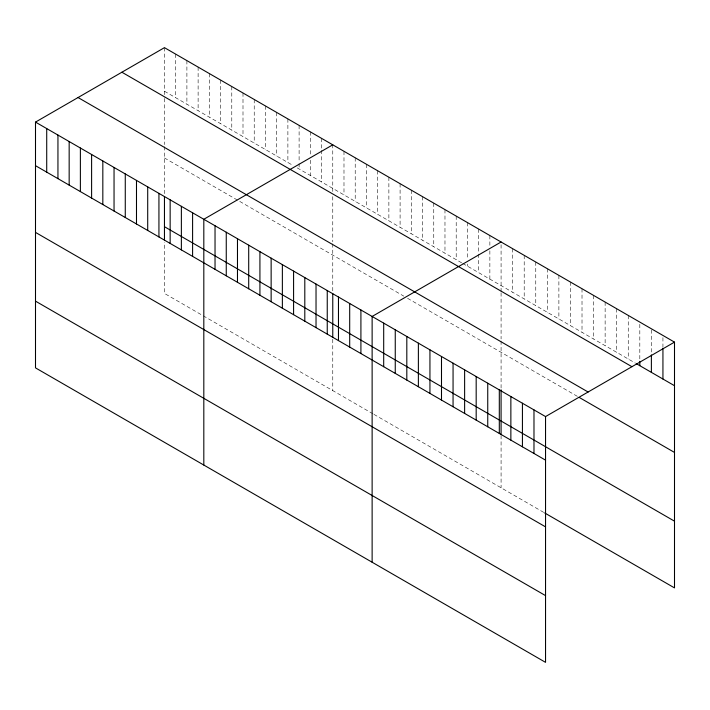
<?xml version="1.0" encoding="UTF-8"?>
<svg xmlns="http://www.w3.org/2000/svg" width="710" height="710" viewBox="0 0 710 710"><rect width="100%" height="100%" fill="white"/><g stroke="black" fill="none" stroke-linecap="round" stroke-linejoin="round"><path stroke-width="0.53" stroke-dasharray="3.55 2.66" d="M332.768 196.617L332.768 241.782M332.768 191.487L332.768 144.831M501.082 292.768L501.082 338.963M501.082 291.739L501.082 242.004M164.454 91.226L293.496 165.732M297.233 167.888L461.811 262.904M462.742 263.445L635.37 363.112M164.454 157.957L403.839 296.159M407.575 298.324L577.567 396.464M372.981 413.815L164.454 293.425L164.454 242.101M373.913 414.356L543.771 512.425M662.936 337.632L662.936 347.438M651.381 329.866L651.381 353.837M639.816 324.284L639.816 360.236M628.252 315.426L628.252 359.003M616.697 308.752L616.697 352.329M605.133 302.078L605.133 345.655M593.569 295.404L593.569 338.981M582.014 288.73L582.014 332.307M570.449 282.056L570.449 325.633M558.885 275.382L558.885 318.959M547.33 268.708L547.33 312.285M535.766 262.026L535.766 305.611M524.202 255.352L524.202 298.928M512.647 248.677L512.647 292.254M501.082 341.013L501.082 388.76M501.082 435.425L501.082 487.779M489.865 235.525L489.865 246.423M489.865 250.781L489.865 279.101M478.638 229.046L478.638 253.017M478.638 254.109L478.638 272.622M467.42 222.567L467.42 259.611M467.42 263.969L467.42 266.143M456.202 216.088L456.202 259.665M444.975 209.61L444.975 253.195M433.757 203.131L433.757 246.716M422.539 196.652L422.539 240.237M411.312 190.173L411.312 233.759M400.094 183.704L400.094 227.28M388.876 177.225L388.876 220.801M377.649 170.746L377.649 214.322M366.431 164.267L366.431 207.844M355.213 157.789L355.213 201.365M343.986 151.31L343.986 194.886M332.768 243.841L332.768 291.588M332.768 339.273L332.768 390.598M321.55 138.352L321.55 149.242M321.55 150.334L321.55 181.929M310.323 131.874L310.323 155.836M310.323 160.194L310.323 175.45M299.105 125.395L299.105 162.439M299.105 163.522L299.105 168.971M287.887 118.916L287.887 162.492M276.66 112.437L276.66 156.014M265.442 105.959L265.442 149.535M254.224 99.48L254.224 143.056M242.998 93.001L242.998 136.577M231.78 86.522L231.78 130.099M220.561 80.044L220.561 123.62M209.335 73.565L209.335 117.141M198.117 67.086L198.117 110.662M186.899 60.607L186.899 104.184M175.672 54.129L175.672 97.705M164.454 47.65L164.454 97.385M164.454 98.415L164.454 144.609M164.454 146.659L164.454 195.454"/><path stroke-width="1.06" d="M35.5 122.102L545.546 416.575L545.546 662.35L35.5 367.878L35.5 122.102L164.454 47.65L674.5 342.122L674.5 587.898L544.659 512.931M332.768 144.831L203.814 219.275L203.814 465.05M501.082 242.004L372.129 316.456L372.129 562.222M545.546 416.575L674.5 342.122M636.258 363.627L674.5 385.707M121.898 72.225L631.944 366.697M78.056 97.536L588.102 392.009M579.342 397.493L674.5 452.43M164.454 226.703L674.5 521.175M35.5 165.678L545.546 460.151M35.5 232.401L545.546 526.873M35.5 301.147L545.546 595.619M662.936 348.521L662.936 379.025M651.381 354.92L651.381 372.351M639.816 361.319L639.816 365.677M533.982 409.901L533.982 453.477M522.427 403.227L522.427 446.803M510.863 396.553L510.863 440.129M501.082 389.808L501.082 434.396M499.308 389.879L499.308 433.455M487.743 383.205L487.743 426.781M476.179 376.531L476.179 420.107M464.624 369.857L464.624 413.433M453.06 363.174L453.06 406.759M441.496 356.5L441.496 400.085M429.94 349.826L429.94 393.402M418.376 343.152L418.376 386.728M406.812 336.478L406.812 380.054M395.257 329.804L395.257 373.38M383.693 323.13L383.693 366.706M360.911 309.977L360.911 353.553M349.693 303.498L349.693 347.075M338.466 297.02L338.466 340.596M332.768 293.674L332.768 337.223M327.248 290.541L327.248 334.117M316.03 284.062L316.03 327.638M304.803 277.583L304.803 321.16M293.585 271.105L293.585 314.681M282.367 264.626L282.367 308.202M271.14 258.147L271.14 301.723M259.922 251.668L259.922 295.245M248.704 245.19L248.704 288.775M237.477 238.711L237.477 282.296M226.259 232.232L226.259 275.817M215.032 225.753L215.032 269.339M192.596 212.805L192.596 256.381M181.37 206.326L181.37 249.902M170.151 199.847L170.151 243.423M164.454 196.493L164.454 240.042M158.934 193.368L158.934 236.945M147.707 186.89L147.707 230.466M136.489 180.411L136.489 223.987M125.271 173.932L125.271 217.508M114.044 167.453L114.044 211.03M102.826 160.975L102.826 204.551M91.608 154.496L91.608 198.072M80.381 148.017L80.381 191.593M69.163 141.538L69.163 185.115M57.945 135.06L57.945 178.636M46.718 128.581L46.718 172.157"/></g></svg>
